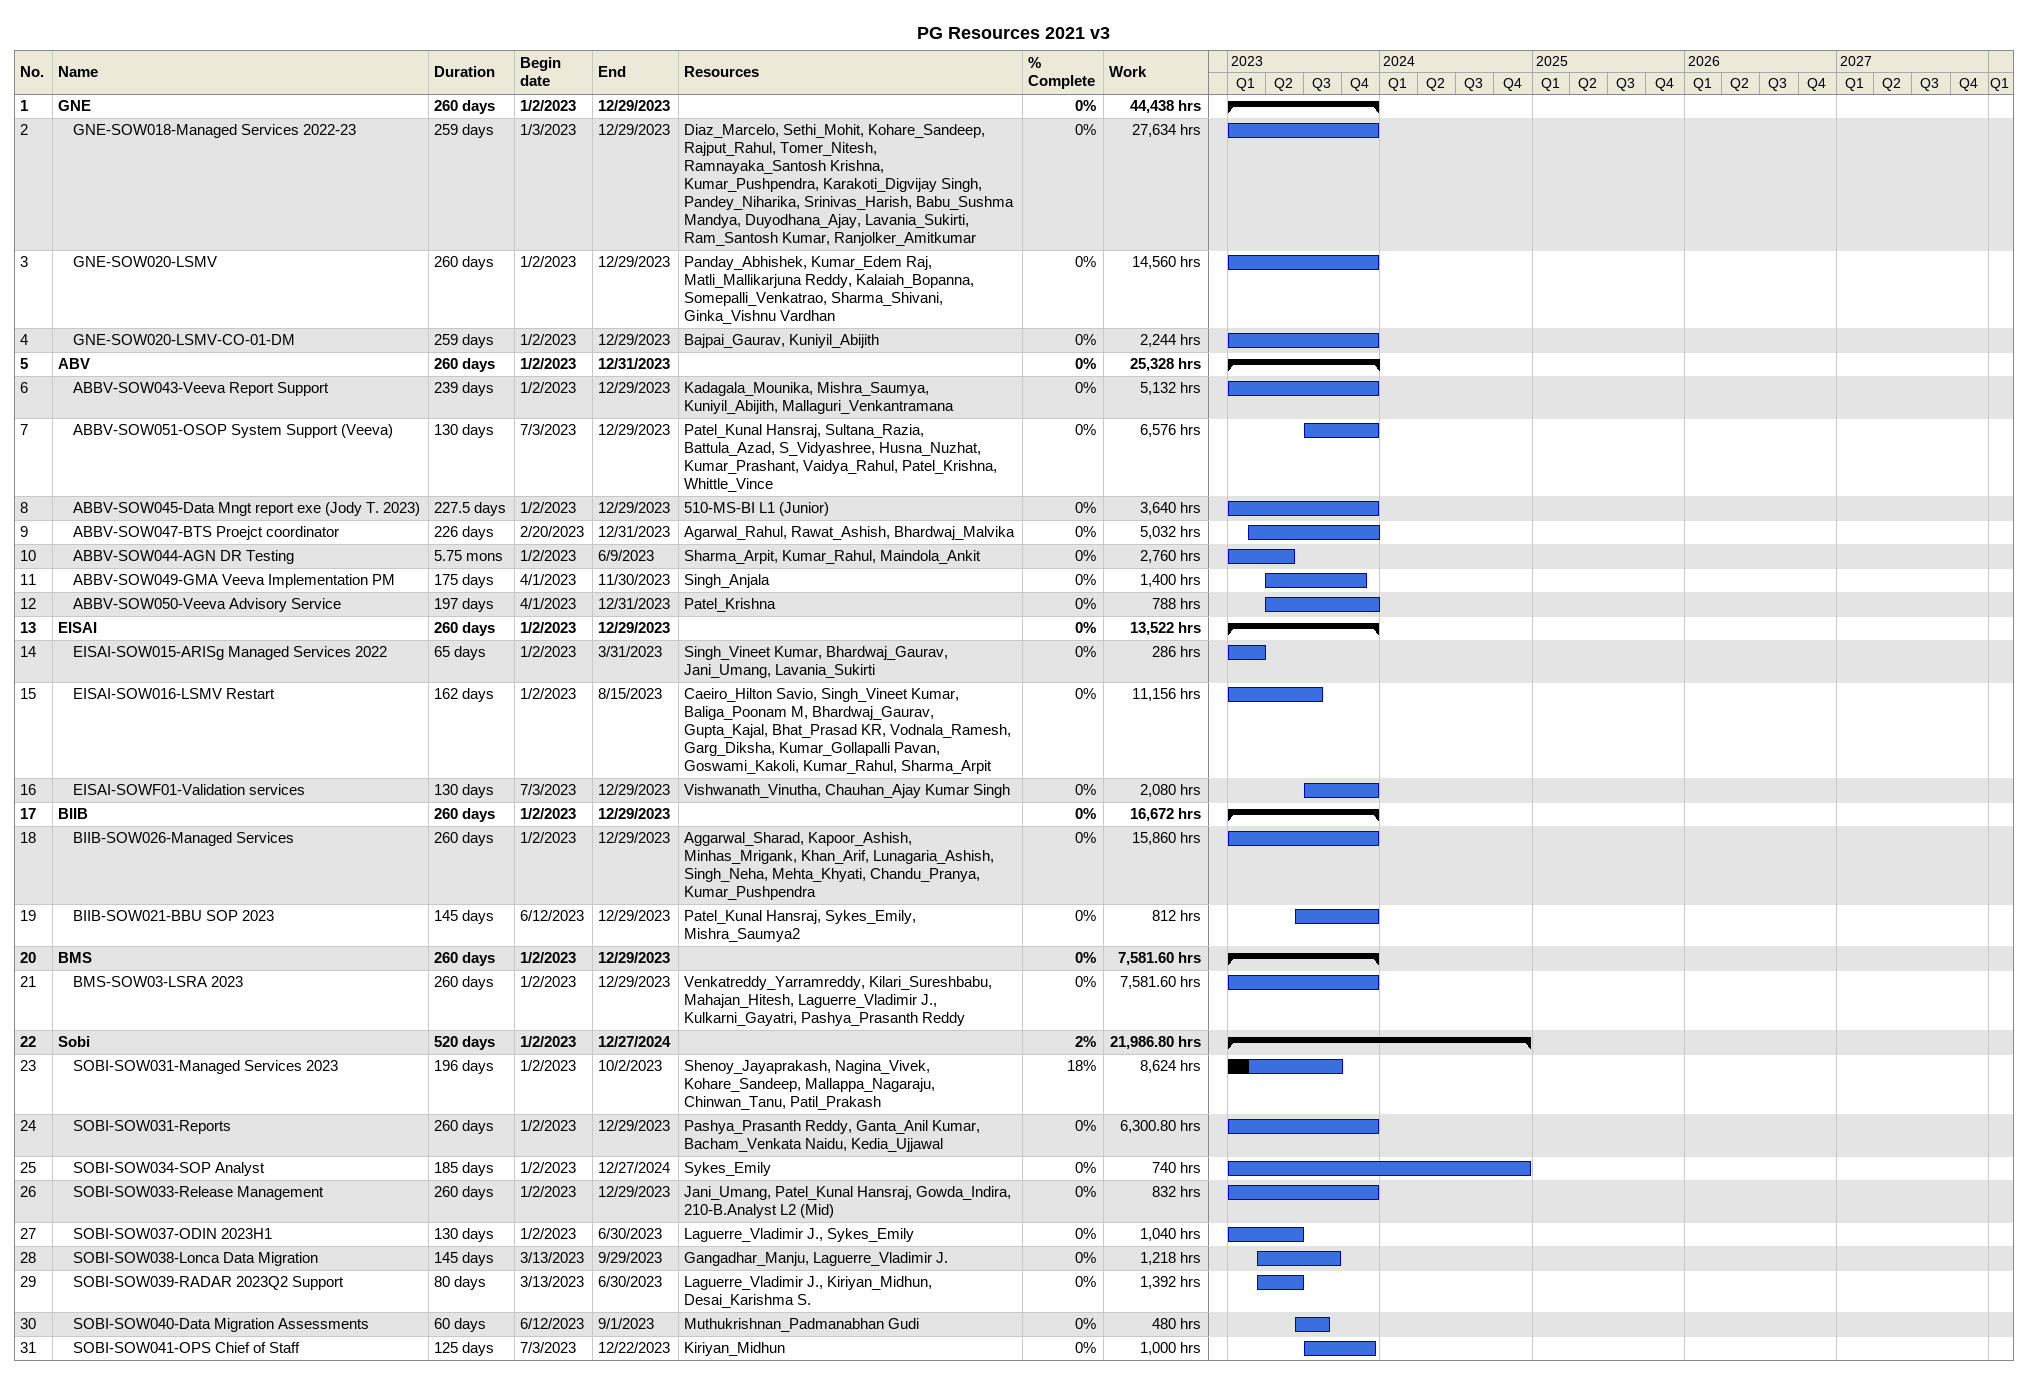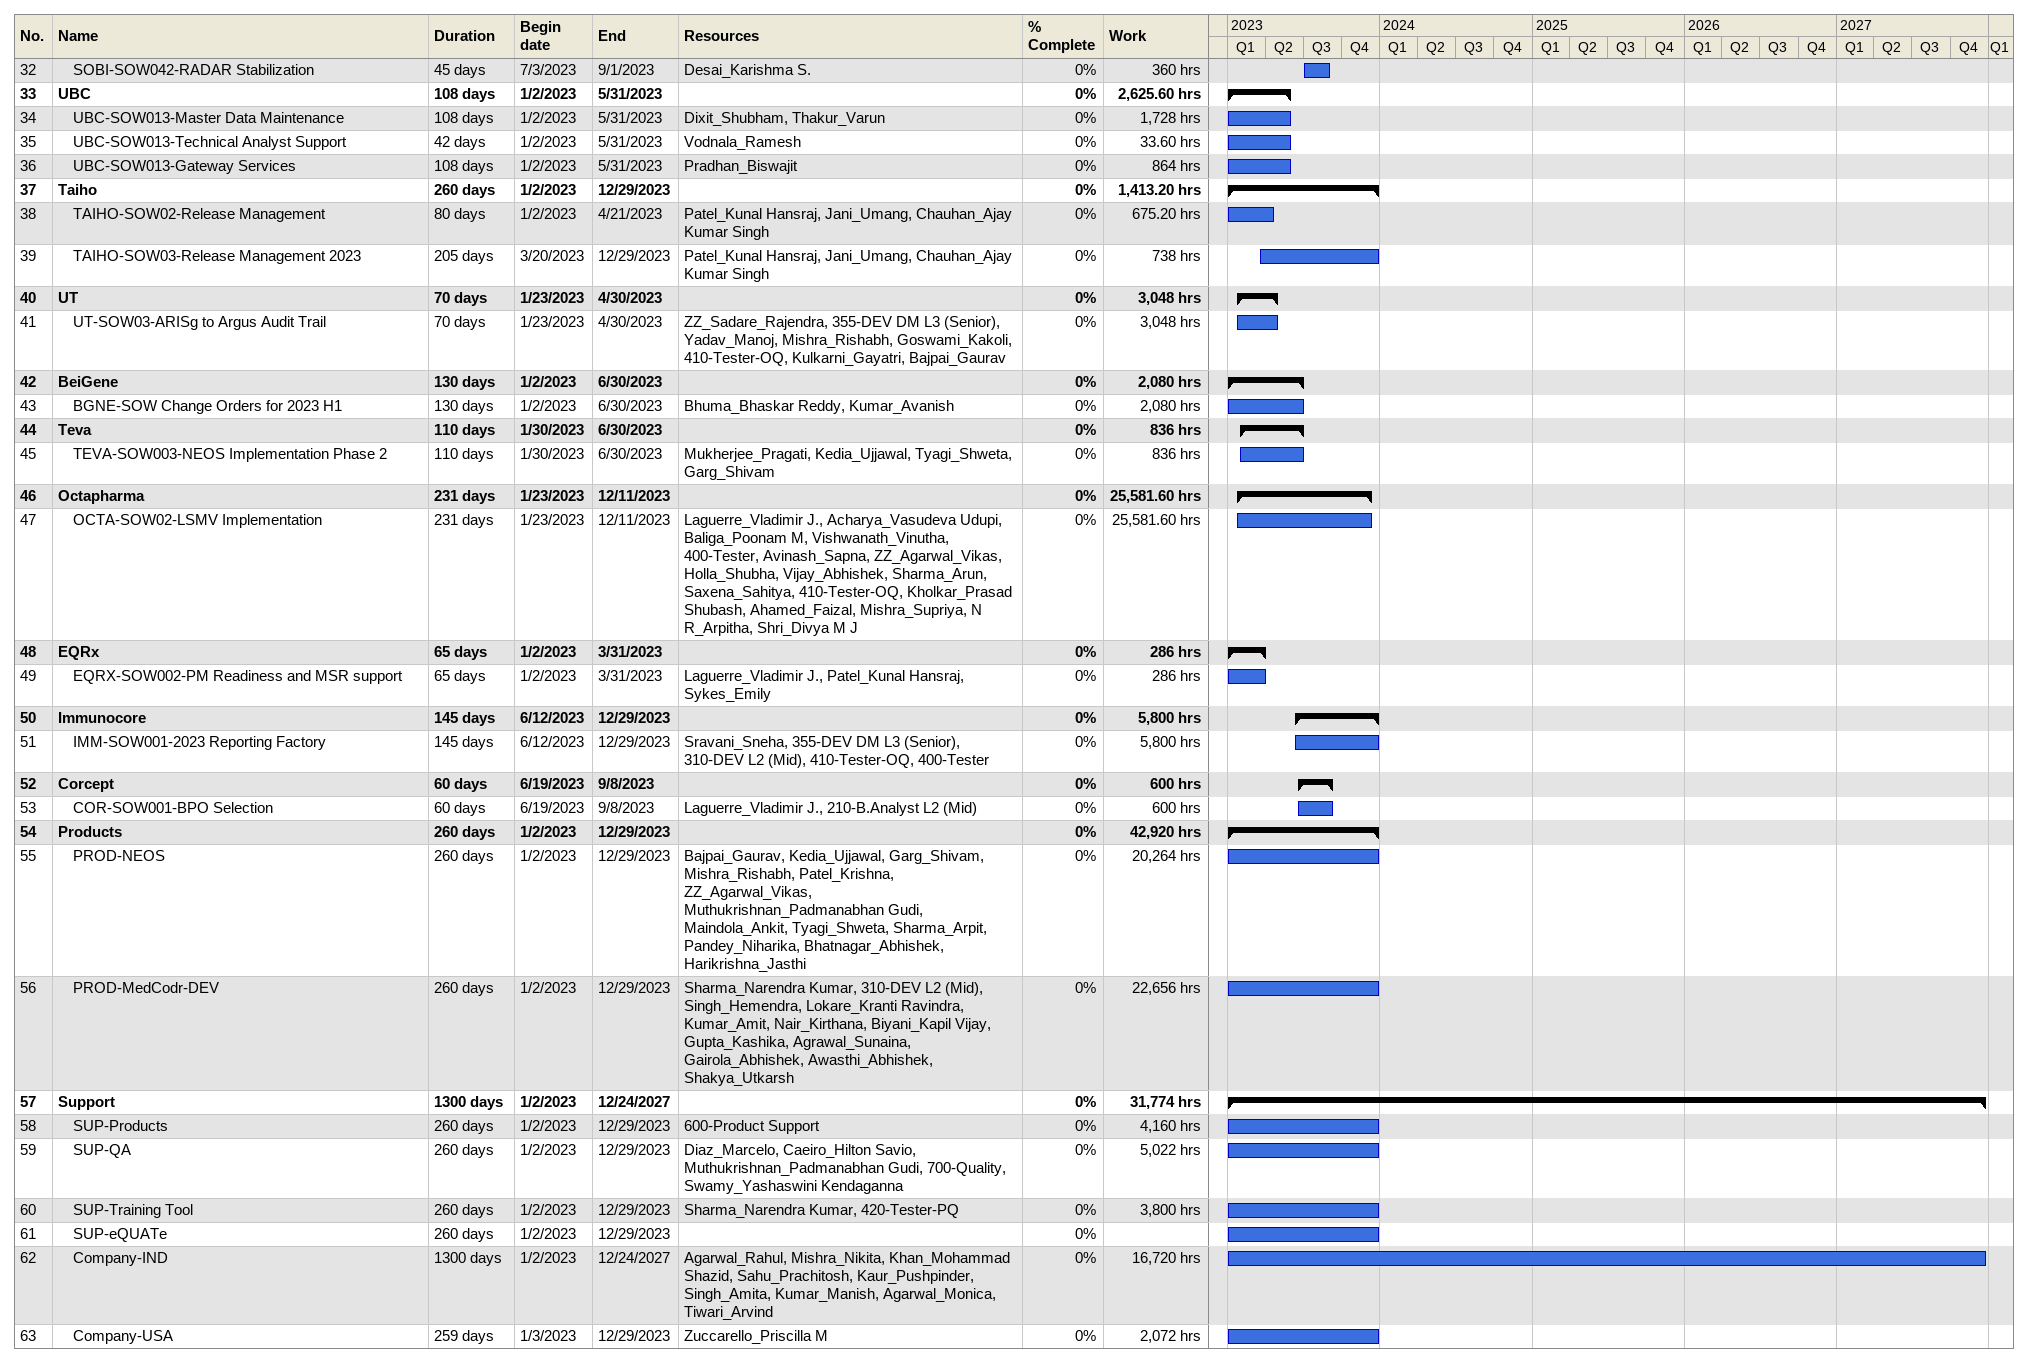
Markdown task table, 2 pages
PG Resources 2021 v3

| ID | Level | Task | Duration | Start | Finish | Resources | % complete | Work (h) |
|---|---|---|---|---|---|---|---|---|
| 1 | 1 | **GNE** | 260d | 2023-01-02 | 2023-12-29 |  | 0 | 44438 |
| 2 | 2 | GNE-SOW018-Managed Services 2022-23 | 259d | 2023-01-03 | 2023-12-29 | Diaz_Marcelo, Sethi_Mohit, Kohare_Sandeep, Rajput_Rahul, Tomer_Nitesh, Ramnayaka_Santosh Krishna, Kumar_Pushpendra, Karakoti_Digvijay Singh, Pandey_Niharika, Srinivas_Harish, Babu_Sushma Mandya, Duyodhana_Ajay, Lavania_Sukirti, Ram_Santosh Kumar, Ranjolker_Amitkumar | 0 | 27634 |
| 3 | 2 | GNE-SOW020-LSMV | 260d | 2023-01-02 | 2023-12-29 | Panday_Abhishek, Kumar_Edem Raj, Matli_Mallikarjuna Reddy, Kalaiah_Bopanna, Somepalli_Venkatrao, Sharma_Shivani, Ginka_Vishnu Vardhan | 0 | 14560 |
| 4 | 2 | GNE-SOW020-LSMV-CO-01-DM | 259d | 2023-01-02 | 2023-12-29 | Bajpai_Gaurav, Kuniyil_Abijith | 0 | 2244 |
| 5 | 1 | **ABV** | 260d | 2023-01-02 | 2023-12-31 |  | 0 | 25328 |
| 6 | 2 | ABBV-SOW043-Veeva Report Support | 239d | 2023-01-02 | 2023-12-29 | Kadagala_Mounika, Mishra_Saumya, Kuniyil_Abijith, Mallaguri_Venkantramana | 0 | 5132 |
| 7 | 2 | ABBV-SOW051-OSOP System Support (Veeva) | 130d | 2023-07-03 | 2023-12-29 | Patel_Kunal Hansraj, Sultana_Razia, Battula_Azad, S_Vidyashree, Husna_Nuzhat, Kumar_Prashant, Vaidya_Rahul, Patel_Krishna, Whittle_Vince | 0 | 6576 |
| 8 | 2 | ABBV-SOW045-Data Mngt report exe (Jody T. 2023) | 227.5d | 2023-01-02 | 2023-12-29 | 510-MS-BI L1 (Junior) | 0 | 3640 |
| 9 | 2 | ABBV-SOW047-BTS Proejct coordinator | 226d | 2023-02-20 | 2023-12-31 | Agarwal_Rahul, Rawat_Ashish, Bhardwaj_Malvika | 0 | 5032 |
| 10 | 2 | ABBV-SOW044-AGN DR Testing | 5.75mo | 2023-01-02 | 2023-06-09 | Sharma_Arpit, Kumar_Rahul, Maindola_Ankit | 0 | 2760 |
| 11 | 2 | ABBV-SOW049-GMA Veeva Implementation PM | 175d | 2023-04-01 | 2023-11-30 | Singh_Anjala | 0 | 1400 |
| 12 | 2 | ABBV-SOW050-Veeva Advisory Service | 197d | 2023-04-01 | 2023-12-31 | Patel_Krishna | 0 | 788 |
| 13 | 1 | **EISAI** | 260d | 2023-01-02 | 2023-12-29 |  | 0 | 13522 |
| 14 | 2 | EISAI-SOW015-ARISg Managed Services 2022 | 65d | 2023-01-02 | 2023-03-31 | Singh_Vineet Kumar, Bhardwaj_Gaurav, Jani_Umang, Lavania_Sukirti | 0 | 286 |
| 15 | 2 | EISAI-SOW016-LSMV Restart | 162d | 2023-01-02 | 2023-08-15 | Caeiro_Hilton Savio, Singh_Vineet Kumar, Baliga_Poonam M, Bhardwaj_Gaurav, Gupta_Kajal, Bhat_Prasad KR, Vodnala_Ramesh, Garg_Diksha, Kumar_Gollapalli Pavan, Goswami_Kakoli, Kumar_Rahul, Sharma_Arpit | 0 | 11156 |
| 16 | 2 | EISAI-SOWF01-Validation services | 130d | 2023-07-03 | 2023-12-29 | Vishwanath_Vinutha, Chauhan_Ajay Kumar Singh | 0 | 2080 |
| 17 | 1 | **BIIB** | 260d | 2023-01-02 | 2023-12-29 |  | 0 | 16672 |
| 18 | 2 | BIIB-SOW026-Managed Services | 260d | 2023-01-02 | 2023-12-29 | Aggarwal_Sharad, Kapoor_Ashish, Minhas_Mrigank, Khan_Arif, Lunagaria_Ashish, Singh_Neha, Mehta_Khyati, Chandu_Pranya, Kumar_Pushpendra | 0 | 15860 |
| 19 | 2 | BIIB-SOW021-BBU SOP 2023 | 145d | 2023-06-12 | 2023-12-29 | Patel_Kunal Hansraj, Sykes_Emily, Mishra_Saumya2 | 0 | 812 |
| 20 | 1 | **BMS** | 260d | 2023-01-02 | 2023-12-29 |  | 0 | 7581.60 |
| 21 | 2 | BMS-SOW03-LSRA 2023 | 260d | 2023-01-02 | 2023-12-29 | Venkatreddy_Yarramreddy, Kilari_Sureshbabu, Mahajan_Hitesh, Laguerre_Vladimir J., Kulkarni_Gayatri, Pashya_Prasanth Reddy | 0 | 7581.60 |
| 22 | 1 | **Sobi** | 520d | 2023-01-02 | 2024-12-27 |  | 2 | 21986.80 |
| 23 | 2 | SOBI-SOW031-Managed Services 2023 | 196d | 2023-01-02 | 2023-10-02 | Shenoy_Jayaprakash, Nagina_Vivek, Kohare_Sandeep, Mallappa_Nagaraju, Chinwan_Tanu, Patil_Prakash | 18 | 8624 |
| 24 | 2 | SOBI-SOW031-Reports | 260d | 2023-01-02 | 2023-12-29 | Pashya_Prasanth Reddy, Ganta_Anil Kumar, Bacham_Venkata Naidu, Kedia_Ujjawal | 0 | 6300.80 |
| 25 | 2 | SOBI-SOW034-SOP Analyst | 185d | 2023-01-02 | 2024-12-27 | Sykes_Emily | 0 | 740 |
| 26 | 2 | SOBI-SOW033-Release Management | 260d | 2023-01-02 | 2023-12-29 | Jani_Umang, Patel_Kunal Hansraj, Gowda_Indira, 210-B.Analyst L2 (Mid) | 0 | 832 |
| 27 | 2 | SOBI-SOW037-ODIN 2023H1 | 130d | 2023-01-02 | 2023-06-30 | Laguerre_Vladimir J., Sykes_Emily | 0 | 1040 |
| 28 | 2 | SOBI-SOW038-Lonca Data Migration | 145d | 2023-03-13 | 2023-09-29 | Gangadhar_Manju, Laguerre_Vladimir J. | 0 | 1218 |
| 29 | 2 | SOBI-SOW039-RADAR 2023Q2 Support | 80d | 2023-03-13 | 2023-06-30 | Laguerre_Vladimir J., Kiriyan_Midhun, Desai_Karishma S. | 0 | 1392 |
| 30 | 2 | SOBI-SOW040-Data Migration Assessments | 60d | 2023-06-12 | 2023-09-01 | Muthukrishnan_Padmanabhan Gudi | 0 | 480 |
| 31 | 2 | SOBI-SOW041-OPS Chief of Staff | 125d | 2023-07-03 | 2023-12-22 | Kiriyan_Midhun | 0 | 1000 |
| 32 | 2 | SOBI-SOW042-RADAR Stabilization | 45d | 2023-07-03 | 2023-09-01 | Desai_Karishma S. | 0 | 360 |
| 33 | 1 | **UBC** | 108d | 2023-01-02 | 2023-05-31 |  | 0 | 2625.60 |
| 34 | 2 | UBC-SOW013-Master Data Maintenance | 108d | 2023-01-02 | 2023-05-31 | Dixit_Shubham, Thakur_Varun | 0 | 1728 |
| 35 | 2 | UBC-SOW013-Technical Analyst Support | 42d | 2023-01-02 | 2023-05-31 | Vodnala_Ramesh | 0 | 33.60 |
| 36 | 2 | UBC-SOW013-Gateway Services | 108d | 2023-01-02 | 2023-05-31 | Pradhan_Biswajit | 0 | 864 |
| 37 | 1 | **Taiho** | 260d | 2023-01-02 | 2023-12-29 |  | 0 | 1413.20 |
| 38 | 2 | TAIHO-SOW02-Release Management | 80d | 2023-01-02 | 2023-04-21 | Patel_Kunal Hansraj, Jani_Umang, Chauhan_Ajay Kumar Singh | 0 | 675.20 |
| 39 | 2 | TAIHO-SOW03-Release Management 2023 | 205d | 2023-03-20 | 2023-12-29 | Patel_Kunal Hansraj, Jani_Umang, Chauhan_Ajay Kumar Singh | 0 | 738 |
| 40 | 1 | **UT** | 70d | 2023-01-23 | 2023-04-30 |  | 0 | 3048 |
| 41 | 2 | UT-SOW03-ARISg to Argus Audit Trail | 70d | 2023-01-23 | 2023-04-30 | ZZ_Sadare_Rajendra, 355-DEV DM L3 (Senior), Yadav_Manoj, Mishra_Rishabh, Goswami_Kakoli, 410-Tester-OQ, Kulkarni_Gayatri, Bajpai_Gaurav | 0 | 3048 |
| 42 | 1 | **BeiGene** | 130d | 2023-01-02 | 2023-06-30 |  | 0 | 2080 |
| 43 | 2 | BGNE-SOW Change Orders for 2023 H1 | 130d | 2023-01-02 | 2023-06-30 | Bhuma_Bhaskar Reddy, Kumar_Avanish | 0 | 2080 |
| 44 | 1 | **Teva** | 110d | 2023-01-30 | 2023-06-30 |  | 0 | 836 |
| 45 | 2 | TEVA-SOW003-NEOS Implementation Phase 2 | 110d | 2023-01-30 | 2023-06-30 | Mukherjee_Pragati, Kedia_Ujjawal, Tyagi_Shweta, Garg_Shivam | 0 | 836 |
| 46 | 1 | **Octapharma** | 231d | 2023-01-23 | 2023-12-11 |  | 0 | 25581.60 |
| 47 | 2 | OCTA-SOW02-LSMV Implementation | 231d | 2023-01-23 | 2023-12-11 | Laguerre_Vladimir J., Acharya_Vasudeva Udupi, Baliga_Poonam M, Vishwanath_Vinutha, 400-Tester, Avinash_Sapna, ZZ_Agarwal_Vikas, Holla_Shubha, Vijay_Abhishek, Sharma_Arun, Saxena_Sahitya, 410-Tester-OQ, Kholkar_Prasad Shubash, Ahamed_Faizal, Mishra_Supriya, N R_Arpitha, Shri_Divya M J | 0 | 25581.60 |
| 48 | 1 | **EQRx** | 65d | 2023-01-02 | 2023-03-31 |  | 0 | 286 |
| 49 | 2 | EQRX-SOW002-PM Readiness and MSR support | 65d | 2023-01-02 | 2023-03-31 | Laguerre_Vladimir J., Patel_Kunal Hansraj, Sykes_Emily | 0 | 286 |
| 50 | 1 | **Immunocore** | 145d | 2023-06-12 | 2023-12-29 |  | 0 | 5800 |
| 51 | 2 | IMM-SOW001-2023 Reporting Factory | 145d | 2023-06-12 | 2023-12-29 | Sravani_Sneha, 355-DEV DM L3 (Senior), 310-DEV L2 (Mid), 410-Tester-OQ, 400-Tester | 0 | 5800 |
| 52 | 1 | **Corcept** | 60d | 2023-06-19 | 2023-09-08 |  | 0 | 600 |
| 53 | 2 | COR-SOW001-BPO Selection | 60d | 2023-06-19 | 2023-09-08 | Laguerre_Vladimir J., 210-B.Analyst L2 (Mid) | 0 | 600 |
| 54 | 1 | **Products** | 260d | 2023-01-02 | 2023-12-29 |  | 0 | 42920 |
| 55 | 2 | PROD-NEOS | 260d | 2023-01-02 | 2023-12-29 | Bajpai_Gaurav, Kedia_Ujjawal, Garg_Shivam, Mishra_Rishabh, Patel_Krishna, ZZ_Agarwal_Vikas, Muthukrishnan_Padmanabhan Gudi, Maindola_Ankit, Tyagi_Shweta, Sharma_Arpit, Pandey_Niharika, Bhatnagar_Abhishek, Harikrishna_Jasthi | 0 | 20264 |
| 56 | 2 | PROD-MedCodr-DEV | 260d | 2023-01-02 | 2023-12-29 | Sharma_Narendra Kumar, 310-DEV L2 (Mid), Singh_Hemendra, Lokare_Kranti Ravindra, Kumar_Amit, Nair_Kirthana, Biyani_Kapil Vijay, Gupta_Kashika, Agrawal_Sunaina, Gairola_Abhishek, Awasthi_Abhishek, Shakya_Utkarsh | 0 | 22656 |
| 57 | 1 | **Support** | 1300d | 2023-01-02 | 2027-12-24 |  | 0 | 31774 |
| 58 | 2 | SUP-Products | 260d | 2023-01-02 | 2023-12-29 | 600-Product Support | 0 | 4160 |
| 59 | 2 | SUP-QA | 260d | 2023-01-02 | 2023-12-29 | Diaz_Marcelo, Caeiro_Hilton Savio, Muthukrishnan_Padmanabhan Gudi, 700-Quality, Swamy_Yashaswini Kendaganna | 0 | 5022 |
| 60 | 2 | SUP-Training Tool | 260d | 2023-01-02 | 2023-12-29 | Sharma_Narendra Kumar, 420-Tester-PQ | 0 | 3800 |
| 61 | 2 | SUP-eQUATe | 260d | 2023-01-02 | 2023-12-29 |  | 0 |  |
| 62 | 2 | Company-IND | 1300d | 2023-01-02 | 2027-12-24 | Agarwal_Rahul, Mishra_Nikita, Khan_Mohammad Shazid, Sahu_Prachitosh, Kaur_Pushpinder, Singh_Amita, Kumar_Manish, Agarwal_Monica, Tiwari_Arvind | 0 | 16720 |
| 63 | 2 | Company-USA | 259d | 2023-01-03 | 2023-12-29 | Zuccarello_Priscilla M | 0 | 2072 |
